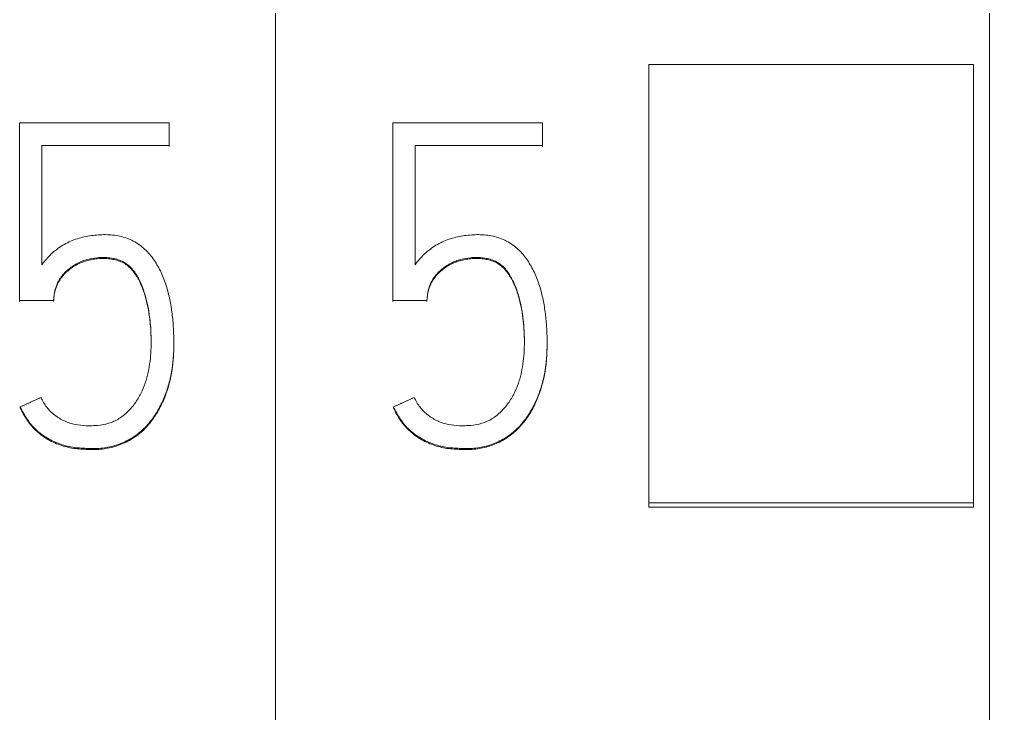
# Model space of a CAD drawing. Header units: millimetres. Extents: x 4137 to 6698, y 1400 to 3585.
# Drawn here: x 5179.47 to 5185.45, y 3325.85 to 3330.13 of the extents above; entities that cross this region are included whole.
import ezdxf

# ---------------------------------------------------------------- set-up
doc = ezdxf.new("R2010")
doc.units = ezdxf.units.MM
doc.layers.add('000-PI-Oprema', color=30, linetype='Continuous', lineweight=5)

msp = doc.modelspace()

# ---------------------------------------------------------------- linework, layer by layer
at = {"layer": '000-PI-Oprema', "color": 0, "linetype": 'ByBlock', "lineweight": 0}
for p, q in [((5181.0477, 3360.4587), (5181.0477, 3247.0406)), ((5181.0477, 3360.4587), (5181.0477, 3247.0406)), ((5185.4477, 3358.1782), (5185.4477, 3249.3631)), ((5183.3477, 3327.1532), (5183.3477, 3329.8557)), ((5185.3477, 3329.8557), (5183.3477, 3329.8557)), ((5185.3477, 3327.1532), (5185.3477, 3329.8557)), ((5179.4695, 3329.4949), (5179.4695, 3328.4003)), ((5180.3932, 3329.4949), (5179.4695, 3329.4949)), ((5180.3932, 3329.3567), (5180.3932, 3329.4949)), ((5181.7695, 3329.4949), (5181.7695, 3328.4003)), ((5182.6932, 3329.4949), (5181.7695, 3329.4949)), ((5182.6932, 3329.3567), (5182.6932, 3329.4949)), ((5179.6082, 3328.6214), (5179.6082, 3329.3567)), ((5179.6082, 3329.3567), (5180.3932, 3329.3567)), ((5180.3932, 3329.3567), (5180.3932, 3329.3505)), ((5181.9082, 3328.6214), (5181.9082, 3329.3567)), ((5181.9082, 3329.3567), (5182.6932, 3329.3567)), ((5182.6932, 3329.3567), (5182.6932, 3329.3505)), ((5179.4695, 3328.4003), (5179.4695, 3328.3941)), ((5179.4695, 3328.4003), (5179.6803, 3328.4003)), ((5179.6803, 3328.4003), (5179.6803, 3328.3941)), ((5181.7695, 3328.4003), (5181.7695, 3328.3941)), ((5181.7695, 3328.4003), (5181.9803, 3328.4003)), ((5181.9803, 3328.4003), (5181.9803, 3328.3941)), ((5180.421, 3328.1359), (5180.421, 3328.1421)), ((5182.721, 3328.1359), (5182.721, 3328.1421)), ((5179.475, 3327.7452), (5179.475, 3327.739)), ((5181.775, 3327.7452), (5181.775, 3327.739)), ((5183.3477, 3327.1273), (5183.3477, 3327.1532)), ((5185.3477, 3327.1532), (5183.3477, 3327.1532)), ((5185.3477, 3327.1273), (5185.3477, 3327.1532)), ((5185.3477, 3327.1273), (5183.3477, 3327.1273))]:
    msp.add_line(p, q, dxfattribs=at)
for points, knots in [([(5179.475, 3327.7452), (5179.4873, 3327.7188), (5179.5009, 3327.6933), (5179.525, 3327.6574), (5179.5336, 3327.6459), (5179.5524, 3327.6238), (5179.5627, 3327.6132), (5179.5842, 3327.5935), (5179.5954, 3327.5844), (5179.6187, 3327.5673), (5179.6307, 3327.5592), (5179.6554, 3327.5443), (5179.6682, 3327.5374), (5179.6949, 3327.5253), (5179.7086, 3327.5199), (5179.7362, 3327.5107), (5179.7502, 3327.5067), (5179.7784, 3327.4998), (5179.7927, 3327.497), (5179.8217, 3327.493), (5179.8364, 3327.4918), (5179.8584, 3327.4905), (5179.8657, 3327.4901), (5179.8803, 3327.4893), (5179.8876, 3327.489), (5179.9095, 3327.4881), (5179.9241, 3327.4879), (5179.9533, 3327.4887), (5179.9679, 3327.4897), (5179.997, 3327.4931), (5180.0116, 3327.4955), (5180.0405, 3327.5017), (5180.0547, 3327.5056), (5180.0965, 3327.5191), (5180.1233, 3327.5308), (5180.1619, 3327.5527), (5180.1744, 3327.5606), (5180.1982, 3327.5776), (5180.2096, 3327.5867), (5180.2316, 3327.606), (5180.242, 3327.6162), (5180.2621, 3327.6377), (5180.2717, 3327.649), (5180.2987, 3327.6838), (5180.3145, 3327.7083), (5180.3356, 3327.7466), (5180.3421, 3327.7596), (5180.3545, 3327.7861), (5180.3603, 3327.7996), (5180.3764, 3327.8406), (5180.3854, 3327.8683), (5180.4002, 3327.9245), (5180.406, 3327.9529), (5180.4125, 3327.996), (5180.4143, 3328.0104), (5180.4172, 3328.0395), (5180.4183, 3328.0541), (5180.4207, 3328.098), (5180.4212, 3328.1271), (5180.4206, 3328.1854), (5180.4185, 3328.2435), (5180.4128, 3328.3013), (5180.4051, 3328.3589), (5180.4002, 3328.3877), (5180.3909, 3328.4307), (5180.3875, 3328.445), (5180.3798, 3328.4733), (5180.3756, 3328.4874), (5180.3618, 3328.5291), (5180.351, 3328.5563), (5180.3316, 3328.5959), (5180.3246, 3328.6089), (5180.3097, 3328.6341), (5180.3017, 3328.6463), (5180.2762, 3328.6817), (5180.2569, 3328.7036), (5180.2123, 3328.7428), (5180.1878, 3328.7591), (5180.1481, 3328.7786), (5180.1342, 3328.7842), (5180.1062, 3328.7934), (5180.0919, 3328.7969), (5180.063, 3328.8023), (5180.0483, 3328.8042), (5180.0187, 3328.8064), (5180.004, 3328.8068), (5179.9746, 3328.8064), (5179.96, 3328.8056), (5179.9308, 3328.8032), (5179.9163, 3328.8016), (5179.8874, 3328.7971), (5179.873, 3328.7941), (5179.8443, 3328.787), (5179.83, 3328.7828), (5179.8021, 3328.7732), (5179.7885, 3328.7678), (5179.7619, 3328.7553), (5179.749, 3328.7484), (5179.7239, 3328.7331), (5179.7115, 3328.7248), (5179.6879, 3328.707), (5179.6767, 3328.6976), (5179.6553, 3328.6776), (5179.6451, 3328.6671), (5179.6258, 3328.6451), (5179.6166, 3328.6336), (5179.6082, 3328.6214)], [0, 0, 0, 0, 0.03125, 0.03125, 0.046875, 0.046875, 0.0625, 0.0625, 0.078125, 0.078125, 0.09375, 0.09375, 0.109375, 0.109375, 0.125, 0.125, 0.140625, 0.140625, 0.15625, 0.15625, 0.171875, 0.171875, 0.179688, 0.179688, 0.1875, 0.1875, 0.203125, 0.203125, 0.21875, 0.21875, 0.234375, 0.234375, 0.25, 0.25, 0.28125, 0.28125, 0.296875, 0.296875, 0.3125, 0.3125, 0.328125, 0.328125, 0.34375, 0.34375, 0.375, 0.375, 0.390625, 0.390625, 0.40625, 0.40625, 0.4375, 0.4375, 0.46875, 0.46875, 0.484375, 0.484375, 0.5, 0.5, 0.53125, 0.53125, 0.5625, 0.59375, 0.59375, 0.625, 0.625, 0.640625, 0.640625, 0.65625, 0.65625, 0.6875, 0.6875, 0.703125, 0.703125, 0.71875, 0.71875, 0.75, 0.75, 0.78125, 0.78125, 0.796875, 0.796875, 0.8125, 0.8125, 0.828125, 0.828125, 0.84375, 0.84375, 0.859375, 0.859375, 0.875, 0.875, 0.890625, 0.890625, 0.90625, 0.90625, 0.921875, 0.921875, 0.9375, 0.9375, 0.953125, 0.953125, 0.96875, 0.96875, 0.984375, 0.984375, 1, 1, 1, 1]), ([(5181.775, 3327.7452), (5181.7873, 3327.7188), (5181.8009, 3327.6933), (5181.825, 3327.6574), (5181.8336, 3327.6459), (5181.8524, 3327.6238), (5181.8627, 3327.6132), (5181.8842, 3327.5935), (5181.8954, 3327.5844), (5181.9187, 3327.5673), (5181.9307, 3327.5592), (5181.9554, 3327.5443), (5181.9682, 3327.5374), (5181.9949, 3327.5253), (5182.0086, 3327.5199), (5182.0362, 3327.5107), (5182.0502, 3327.5067), (5182.0784, 3327.4998), (5182.0927, 3327.497), (5182.1217, 3327.493), (5182.1364, 3327.4918), (5182.1584, 3327.4905), (5182.1657, 3327.4901), (5182.1803, 3327.4893), (5182.1876, 3327.489), (5182.2095, 3327.4881), (5182.2241, 3327.4879), (5182.2533, 3327.4887), (5182.2679, 3327.4897), (5182.297, 3327.4931), (5182.3116, 3327.4955), (5182.3405, 3327.5017), (5182.3547, 3327.5056), (5182.3965, 3327.5191), (5182.4233, 3327.5308), (5182.4619, 3327.5527), (5182.4744, 3327.5606), (5182.4982, 3327.5776), (5182.5096, 3327.5867), (5182.5316, 3327.606), (5182.542, 3327.6162), (5182.5621, 3327.6377), (5182.5717, 3327.649), (5182.5987, 3327.6838), (5182.6145, 3327.7083), (5182.6356, 3327.7466), (5182.6421, 3327.7596), (5182.6545, 3327.7861), (5182.6603, 3327.7996), (5182.6764, 3327.8406), (5182.6854, 3327.8683), (5182.7002, 3327.9245), (5182.706, 3327.9529), (5182.7125, 3327.996), (5182.7143, 3328.0104), (5182.7172, 3328.0395), (5182.7183, 3328.0541), (5182.7207, 3328.098), (5182.7212, 3328.1271), (5182.7206, 3328.1854), (5182.7185, 3328.2435), (5182.7128, 3328.3013), (5182.7051, 3328.3589), (5182.7002, 3328.3877), (5182.6909, 3328.4307), (5182.6875, 3328.445), (5182.6798, 3328.4733), (5182.6756, 3328.4874), (5182.6618, 3328.5291), (5182.651, 3328.5563), (5182.6316, 3328.5959), (5182.6246, 3328.6089), (5182.6097, 3328.6341), (5182.6017, 3328.6463), (5182.5762, 3328.6817), (5182.5569, 3328.7036), (5182.5123, 3328.7428), (5182.4878, 3328.7591), (5182.4481, 3328.7786), (5182.4342, 3328.7842), (5182.4062, 3328.7934), (5182.3919, 3328.7969), (5182.363, 3328.8023), (5182.3483, 3328.8042), (5182.3187, 3328.8064), (5182.304, 3328.8068), (5182.2746, 3328.8064), (5182.26, 3328.8056), (5182.2308, 3328.8032), (5182.2163, 3328.8016), (5182.1874, 3328.7971), (5182.173, 3328.7941), (5182.1443, 3328.787), (5182.13, 3328.7828), (5182.1021, 3328.7732), (5182.0885, 3328.7678), (5182.0619, 3328.7553), (5182.049, 3328.7484), (5182.0239, 3328.7331), (5182.0115, 3328.7248), (5181.9879, 3328.707), (5181.9767, 3328.6976), (5181.9553, 3328.6776), (5181.9451, 3328.6671), (5181.9258, 3328.6451), (5181.9166, 3328.6336), (5181.9082, 3328.6214)], [0, 0, 0, 0, 0.03125, 0.03125, 0.046875, 0.046875, 0.0625, 0.0625, 0.078125, 0.078125, 0.09375, 0.09375, 0.109375, 0.109375, 0.125, 0.125, 0.140625, 0.140625, 0.15625, 0.15625, 0.171875, 0.171875, 0.179688, 0.179688, 0.1875, 0.1875, 0.203125, 0.203125, 0.21875, 0.21875, 0.234375, 0.234375, 0.25, 0.25, 0.28125, 0.28125, 0.296875, 0.296875, 0.3125, 0.3125, 0.328125, 0.328125, 0.34375, 0.34375, 0.375, 0.375, 0.390625, 0.390625, 0.40625, 0.40625, 0.4375, 0.4375, 0.46875, 0.46875, 0.484375, 0.484375, 0.5, 0.5, 0.53125, 0.53125, 0.5625, 0.59375, 0.59375, 0.625, 0.625, 0.640625, 0.640625, 0.65625, 0.65625, 0.6875, 0.6875, 0.703125, 0.703125, 0.71875, 0.71875, 0.75, 0.75, 0.78125, 0.78125, 0.796875, 0.796875, 0.8125, 0.8125, 0.828125, 0.828125, 0.84375, 0.84375, 0.859375, 0.859375, 0.875, 0.875, 0.890625, 0.890625, 0.90625, 0.90625, 0.921875, 0.921875, 0.9375, 0.9375, 0.953125, 0.953125, 0.96875, 0.96875, 0.984375, 0.984375, 1, 1, 1, 1]), ([(5179.6803, 3328.4003), (5179.6812, 3328.4234), (5179.6841, 3328.4462), (5179.6931, 3328.4796), (5179.6969, 3328.4907), (5179.706, 3328.5118), (5179.7113, 3328.5219), (5179.7235, 3328.5414), (5179.7304, 3328.5507), (5179.7455, 3328.5684), (5179.7535, 3328.5766), (5179.7705, 3328.5922), (5179.7795, 3328.5994), (5179.7983, 3328.613), (5179.8081, 3328.6192), (5179.8281, 3328.6305), (5179.8384, 3328.6356), (5179.8597, 3328.6446), (5179.8706, 3328.6485), (5179.904, 3328.6584), (5179.9266, 3328.6625), (5179.9611, 3328.6654), (5179.9727, 3328.6659), (5179.9959, 3328.6658), (5180.0074, 3328.6652), (5180.0304, 3328.663), (5180.0417, 3328.6613), (5180.0587, 3328.6577), (5180.0643, 3328.6564), (5180.0755, 3328.6532), (5180.0811, 3328.6513), (5180.0973, 3328.6453), (5180.1078, 3328.6404), (5180.1275, 3328.6284), (5180.1369, 3328.6213), (5180.1541, 3328.6059), (5180.162, 3328.5974), (5180.1767, 3328.5795), (5180.1835, 3328.57), (5180.202, 3328.5407), (5180.2122, 3328.5202), (5180.2301, 3328.4777), (5180.2377, 3328.4558), (5180.2575, 3328.3898), (5180.2664, 3328.345), (5180.275, 3328.277), (5180.277, 3328.2541), (5180.2799, 3328.2083), (5180.2808, 3328.1853), (5180.2818, 3328.1165), (5180.28, 3328.0709), (5180.2716, 3328.0031), (5180.2678, 3327.9805), (5180.2604, 3327.9469), (5180.2576, 3327.9357), (5180.2514, 3327.9134), (5180.248, 3327.9023), (5180.2368, 3327.8694), (5180.228, 3327.8481), (5180.2125, 3327.8172), (5180.207, 3327.807), (5180.1951, 3327.7871), (5180.1887, 3327.7773), (5180.1686, 3327.7492), (5180.1537, 3327.7317), (5180.129, 3327.7076), (5180.1203, 3327.7), (5180.102, 3327.6855), (5180.0925, 3327.6788), (5180.0728, 3327.6666), (5180.0627, 3327.6611), (5180.0416, 3327.6515), (5180.0307, 3327.6474), (5179.997, 3327.6372), (5179.9742, 3327.6333), (5179.9397, 3327.63), (5179.9281, 3327.6293), (5179.9049, 3327.6287), (5179.8932, 3327.6286), (5179.8584, 3327.6298), (5179.8355, 3327.6323), (5179.8017, 3327.6393), (5179.7905, 3327.6422), (5179.7684, 3327.6492), (5179.7574, 3327.6535), (5179.7256, 3327.668), (5179.7057, 3327.6798), (5179.678, 3327.7013), (5179.6692, 3327.7091), (5179.6528, 3327.7255), (5179.6377, 3327.7428), (5179.6247, 3327.7621), (5179.6128, 3327.7822), (5179.6075, 3327.7926), (5179.6026, 3327.8032)], [0, 0, 0, 0, 0.03125, 0.03125, 0.046875, 0.046875, 0.0625, 0.0625, 0.078125, 0.078125, 0.09375, 0.09375, 0.109375, 0.109375, 0.125, 0.125, 0.140625, 0.140625, 0.15625, 0.15625, 0.1875, 0.1875, 0.203125, 0.203125, 0.21875, 0.21875, 0.234375, 0.234375, 0.242187, 0.242187, 0.25, 0.25, 0.265625, 0.265625, 0.28125, 0.28125, 0.296875, 0.296875, 0.3125, 0.3125, 0.34375, 0.34375, 0.375, 0.375, 0.4375, 0.4375, 0.46875, 0.46875, 0.5, 0.5, 0.5625, 0.5625, 0.59375, 0.59375, 0.609375, 0.609375, 0.625, 0.625, 0.65625, 0.65625, 0.671875, 0.671875, 0.6875, 0.6875, 0.71875, 0.71875, 0.734375, 0.734375, 0.75, 0.75, 0.765625, 0.765625, 0.78125, 0.78125, 0.8125, 0.8125, 0.828125, 0.828125, 0.84375, 0.84375, 0.875, 0.875, 0.890625, 0.890625, 0.90625, 0.90625, 0.9375, 0.9375, 0.953125, 0.953125, 0.96875, 0.984375, 0.984375, 1, 1, 1, 1]), ([(5180.2813, 3328.1377), (5180.2813, 3328.1436), (5180.2813, 3328.1495), (5180.2809, 3328.1782), (5180.28, 3328.201), (5180.2771, 3328.2464), (5180.2751, 3328.2692), (5180.2695, 3328.3145), (5180.2659, 3328.3372), (5180.2567, 3328.3825), (5180.2511, 3328.4049), (5180.2412, 3328.438), (5180.2376, 3328.449), (5180.23, 3328.4708), (5180.2258, 3328.4816), (5180.2124, 3328.5135), (5180.2022, 3328.5341), (5180.1838, 3328.5633), (5180.1772, 3328.5727), (5180.1625, 3328.5908), (5180.1546, 3328.5993), (5180.1375, 3328.6147), (5180.1282, 3328.6217), (5180.1082, 3328.634), (5180.0978, 3328.6389), (5180.0762, 3328.647), (5180.065, 3328.6502), (5180.0422, 3328.6551), (5180.0308, 3328.6568), (5180.0078, 3328.659), (5179.9963, 3328.6596), (5179.9733, 3328.6597), (5179.9617, 3328.6593), (5179.9386, 3328.6573), (5179.927, 3328.6558), (5179.9044, 3328.6516), (5179.8821, 3328.6463), (5179.8604, 3328.6387), (5179.8391, 3328.6297), (5179.8286, 3328.6246), (5179.7983, 3328.6076), (5179.7797, 3328.5943), (5179.7541, 3328.571), (5179.7459, 3328.5627), (5179.7309, 3328.545), (5179.724, 3328.5358), (5179.7117, 3328.5164), (5179.7062, 3328.5062), (5179.697, 3328.4848), (5179.6932, 3328.4738), (5179.6872, 3328.4516), (5179.6849, 3328.4403), (5179.6817, 3328.4173), (5179.6807, 3328.4057), (5179.6803, 3328.3941)], [0, 0, 0, 0, 0.015899, 0.015899, 0.077406, 0.077406, 0.138912, 0.138912, 0.200418, 0.200418, 0.261925, 0.261925, 0.292678, 0.292678, 0.323431, 0.323431, 0.384937, 0.384937, 0.41569, 0.41569, 0.446443, 0.446443, 0.477197, 0.477197, 0.50795, 0.50795, 0.538703, 0.538703, 0.569456, 0.569456, 0.600209, 0.600209, 0.630962, 0.630962, 0.661715, 0.661715, 0.692469, 0.723222, 0.723222, 0.753975, 0.753975, 0.815481, 0.815481, 0.846234, 0.846234, 0.876987, 0.876987, 0.907741, 0.907741, 0.938494, 0.938494, 0.969247, 0.969247, 1, 1, 1, 1]), ([(5181.9803, 3328.4003), (5181.9812, 3328.4234), (5181.9841, 3328.4462), (5181.9931, 3328.4796), (5181.9969, 3328.4907), (5182.006, 3328.5118), (5182.0113, 3328.5219), (5182.0235, 3328.5414), (5182.0304, 3328.5507), (5182.0455, 3328.5684), (5182.0535, 3328.5766), (5182.0705, 3328.5922), (5182.0795, 3328.5994), (5182.0983, 3328.613), (5182.1081, 3328.6192), (5182.1281, 3328.6305), (5182.1384, 3328.6356), (5182.1597, 3328.6446), (5182.1706, 3328.6485), (5182.204, 3328.6584), (5182.2266, 3328.6625), (5182.2611, 3328.6654), (5182.2727, 3328.6659), (5182.2959, 3328.6658), (5182.3074, 3328.6652), (5182.3304, 3328.663), (5182.3417, 3328.6613), (5182.3587, 3328.6577), (5182.3643, 3328.6564), (5182.3755, 3328.6532), (5182.3811, 3328.6513), (5182.3973, 3328.6453), (5182.4078, 3328.6404), (5182.4275, 3328.6284), (5182.4369, 3328.6213), (5182.4541, 3328.6059), (5182.462, 3328.5974), (5182.4767, 3328.5795), (5182.4835, 3328.57), (5182.502, 3328.5407), (5182.5122, 3328.5202), (5182.5301, 3328.4777), (5182.5377, 3328.4558), (5182.5575, 3328.3898), (5182.5664, 3328.345), (5182.575, 3328.277), (5182.577, 3328.2541), (5182.5799, 3328.2083), (5182.5808, 3328.1853), (5182.5818, 3328.1165), (5182.58, 3328.0709), (5182.5716, 3328.0031), (5182.5678, 3327.9805), (5182.5604, 3327.9469), (5182.5576, 3327.9357), (5182.5514, 3327.9134), (5182.548, 3327.9023), (5182.5368, 3327.8694), (5182.528, 3327.8481), (5182.5125, 3327.8172), (5182.507, 3327.807), (5182.4951, 3327.7871), (5182.4887, 3327.7773), (5182.4686, 3327.7492), (5182.4537, 3327.7317), (5182.429, 3327.7076), (5182.4203, 3327.7), (5182.402, 3327.6855), (5182.3925, 3327.6788), (5182.3728, 3327.6666), (5182.3627, 3327.6611), (5182.3416, 3327.6515), (5182.3307, 3327.6474), (5182.297, 3327.6372), (5182.2742, 3327.6333), (5182.2397, 3327.63), (5182.2281, 3327.6293), (5182.2049, 3327.6287), (5182.1932, 3327.6286), (5182.1584, 3327.6298), (5182.1355, 3327.6323), (5182.1017, 3327.6393), (5182.0905, 3327.6422), (5182.0684, 3327.6492), (5182.0574, 3327.6535), (5182.0256, 3327.668), (5182.0057, 3327.6798), (5181.978, 3327.7013), (5181.9692, 3327.7091), (5181.9528, 3327.7255), (5181.9377, 3327.7428), (5181.9247, 3327.7621), (5181.9128, 3327.7822), (5181.9075, 3327.7926), (5181.9026, 3327.8032)], [0, 0, 0, 0, 0.03125, 0.03125, 0.046875, 0.046875, 0.0625, 0.0625, 0.078125, 0.078125, 0.09375, 0.09375, 0.109375, 0.109375, 0.125, 0.125, 0.140625, 0.140625, 0.15625, 0.15625, 0.1875, 0.1875, 0.203125, 0.203125, 0.21875, 0.21875, 0.234375, 0.234375, 0.242187, 0.242187, 0.25, 0.25, 0.265625, 0.265625, 0.28125, 0.28125, 0.296875, 0.296875, 0.3125, 0.3125, 0.34375, 0.34375, 0.375, 0.375, 0.4375, 0.4375, 0.46875, 0.46875, 0.5, 0.5, 0.5625, 0.5625, 0.59375, 0.59375, 0.609375, 0.609375, 0.625, 0.625, 0.65625, 0.65625, 0.671875, 0.671875, 0.6875, 0.6875, 0.71875, 0.71875, 0.734375, 0.734375, 0.75, 0.75, 0.765625, 0.765625, 0.78125, 0.78125, 0.8125, 0.8125, 0.828125, 0.828125, 0.84375, 0.84375, 0.875, 0.875, 0.890625, 0.890625, 0.90625, 0.90625, 0.9375, 0.9375, 0.953125, 0.953125, 0.96875, 0.984375, 0.984375, 1, 1, 1, 1]), ([(5182.5813, 3328.1377), (5182.5813, 3328.1436), (5182.5813, 3328.1495), (5182.5809, 3328.1782), (5182.58, 3328.201), (5182.5771, 3328.2464), (5182.5751, 3328.2692), (5182.5695, 3328.3145), (5182.5659, 3328.3372), (5182.5567, 3328.3825), (5182.5511, 3328.4049), (5182.5412, 3328.438), (5182.5376, 3328.449), (5182.53, 3328.4708), (5182.5258, 3328.4816), (5182.5124, 3328.5135), (5182.5022, 3328.5341), (5182.4838, 3328.5633), (5182.4772, 3328.5727), (5182.4625, 3328.5908), (5182.4546, 3328.5993), (5182.4375, 3328.6147), (5182.4282, 3328.6217), (5182.4082, 3328.634), (5182.3978, 3328.6389), (5182.3762, 3328.647), (5182.365, 3328.6502), (5182.3422, 3328.6551), (5182.3308, 3328.6568), (5182.3078, 3328.659), (5182.2963, 3328.6596), (5182.2733, 3328.6597), (5182.2617, 3328.6593), (5182.2386, 3328.6573), (5182.227, 3328.6558), (5182.2044, 3328.6516), (5182.1821, 3328.6463), (5182.1604, 3328.6387), (5182.1391, 3328.6297), (5182.1286, 3328.6246), (5182.0983, 3328.6076), (5182.0797, 3328.5943), (5182.0541, 3328.571), (5182.0459, 3328.5627), (5182.0309, 3328.545), (5182.024, 3328.5358), (5182.0117, 3328.5164), (5182.0062, 3328.5062), (5181.997, 3328.4848), (5181.9932, 3328.4738), (5181.9872, 3328.4516), (5181.9849, 3328.4403), (5181.9817, 3328.4173), (5181.9807, 3328.4057), (5181.9803, 3328.3941)], [0, 0, 0, 0, 0.015899, 0.015899, 0.077406, 0.077406, 0.138912, 0.138912, 0.200418, 0.200418, 0.261925, 0.261925, 0.292678, 0.292678, 0.323431, 0.323431, 0.384937, 0.384937, 0.41569, 0.41569, 0.446443, 0.446443, 0.477197, 0.477197, 0.50795, 0.50795, 0.538703, 0.538703, 0.569456, 0.569456, 0.600209, 0.600209, 0.630962, 0.630962, 0.661715, 0.661715, 0.692469, 0.723222, 0.723222, 0.753975, 0.753975, 0.815481, 0.815481, 0.846234, 0.846234, 0.876987, 0.876987, 0.907741, 0.907741, 0.938494, 0.938494, 0.969247, 0.969247, 1, 1, 1, 1]), ([(5180.421, 3328.1358), (5180.421, 3328.1144), (5180.4206, 3328.093), (5180.4182, 3328.0429), (5180.4157, 3328.0141), (5180.4097, 3327.9709), (5180.4074, 3327.9565), (5180.4018, 3327.9278), (5180.3986, 3327.9134), (5180.3879, 3327.8707), (5180.3792, 3327.8428), (5180.3586, 3327.7882), (5180.3466, 3327.7615), (5180.3189, 3327.7094), (5180.3034, 3327.6846), (5180.2772, 3327.6496), (5180.2679, 3327.6383), (5180.2484, 3327.6165), (5180.238, 3327.606), (5180.2053, 3327.576), (5180.1818, 3327.5586), (5180.1441, 3327.5362), (5180.1311, 3327.5293), (5180.1042, 3327.5169), (5180.0905, 3327.5113), (5180.0489, 3327.497), (5180.0204, 3327.4903), (5179.9766, 3327.4843), (5179.9617, 3327.4831), (5179.9323, 3327.4818), (5179.9176, 3327.4818), (5179.8883, 3327.4827), (5179.8737, 3327.4835), (5179.8444, 3327.4851), (5179.8298, 3327.4861), (5179.8006, 3327.4895), (5179.7861, 3327.492), (5179.7571, 3327.4986), (5179.7428, 3327.5025), (5179.7148, 3327.5115), (5179.701, 3327.5166), (5179.6741, 3327.5283), (5179.661, 3327.535), (5179.6354, 3327.55), (5179.6229, 3327.5582), (5179.5989, 3327.5755), (5179.5874, 3327.5846), (5179.5656, 3327.6042), (5179.5552, 3327.6146), (5179.5359, 3327.6369), (5179.5268, 3327.6488), (5179.5016, 3327.6857), (5179.4876, 3327.7119), (5179.475, 3327.739)], [0, 0, 0, 0, 0.044434, 0.044434, 0.104157, 0.104157, 0.134018, 0.134018, 0.16388, 0.16388, 0.223602, 0.223602, 0.283325, 0.283325, 0.343048, 0.343048, 0.37291, 0.37291, 0.402771, 0.402771, 0.462494, 0.462494, 0.492355, 0.492355, 0.522217, 0.522217, 0.58194, 0.58194, 0.611801, 0.611801, 0.641663, 0.641663, 0.671524, 0.671524, 0.701386, 0.701386, 0.731247, 0.731247, 0.761108, 0.761108, 0.79097, 0.79097, 0.820831, 0.820831, 0.850693, 0.850693, 0.880554, 0.880554, 0.910416, 0.910416, 0.940277, 0.940277, 1, 1, 1, 1]), ([(5182.721, 3328.1358), (5182.721, 3328.1144), (5182.7206, 3328.093), (5182.7182, 3328.0429), (5182.7157, 3328.0141), (5182.7097, 3327.9709), (5182.7074, 3327.9565), (5182.7018, 3327.9278), (5182.6986, 3327.9134), (5182.6879, 3327.8707), (5182.6792, 3327.8428), (5182.6586, 3327.7882), (5182.6466, 3327.7615), (5182.6189, 3327.7094), (5182.6034, 3327.6846), (5182.5772, 3327.6496), (5182.5679, 3327.6383), (5182.5484, 3327.6165), (5182.538, 3327.606), (5182.5053, 3327.576), (5182.4818, 3327.5586), (5182.4441, 3327.5362), (5182.4311, 3327.5293), (5182.4042, 3327.5169), (5182.3905, 3327.5113), (5182.3489, 3327.497), (5182.3204, 3327.4903), (5182.2766, 3327.4843), (5182.2617, 3327.4831), (5182.2323, 3327.4818), (5182.2176, 3327.4818), (5182.1883, 3327.4827), (5182.1737, 3327.4835), (5182.1444, 3327.4851), (5182.1298, 3327.4861), (5182.1006, 3327.4895), (5182.0861, 3327.492), (5182.0571, 3327.4986), (5182.0428, 3327.5025), (5182.0148, 3327.5115), (5182.001, 3327.5166), (5181.9741, 3327.5283), (5181.961, 3327.535), (5181.9354, 3327.55), (5181.9229, 3327.5582), (5181.8989, 3327.5755), (5181.8874, 3327.5846), (5181.8656, 3327.6042), (5181.8552, 3327.6146), (5181.8359, 3327.6369), (5181.8268, 3327.6488), (5181.8016, 3327.6857), (5181.7876, 3327.7119), (5181.775, 3327.739)], [0, 0, 0, 0, 0.044434, 0.044434, 0.104157, 0.104157, 0.134018, 0.134018, 0.16388, 0.16388, 0.223602, 0.223602, 0.283325, 0.283325, 0.343048, 0.343048, 0.37291, 0.37291, 0.402771, 0.402771, 0.462494, 0.462494, 0.492355, 0.492355, 0.522217, 0.522217, 0.58194, 0.58194, 0.611801, 0.611801, 0.641663, 0.641663, 0.671524, 0.671524, 0.701386, 0.701386, 0.731247, 0.731247, 0.761108, 0.761108, 0.79097, 0.79097, 0.820831, 0.820831, 0.850693, 0.850693, 0.880554, 0.880554, 0.910416, 0.910416, 0.940277, 0.940277, 1, 1, 1, 1])]:
    msp.add_open_spline(points, degree=3, knots=knots, dxfattribs=at)
for points, weights in [([(5179.6026, 3327.8032), (5179.5388, 3327.7742), (5179.475, 3327.7452)], [0.500000031032, 0.499999968968, 0.500000031032]), ([(5181.9026, 3327.8032), (5181.8388, 3327.7742), (5181.775, 3327.7452)], [0.499999672742, 0.500000327258, 0.499999672742])]:
    msp.add_rational_spline(points, weights, degree=2, dxfattribs=at)

doc.saveas('drawing.dxf')
